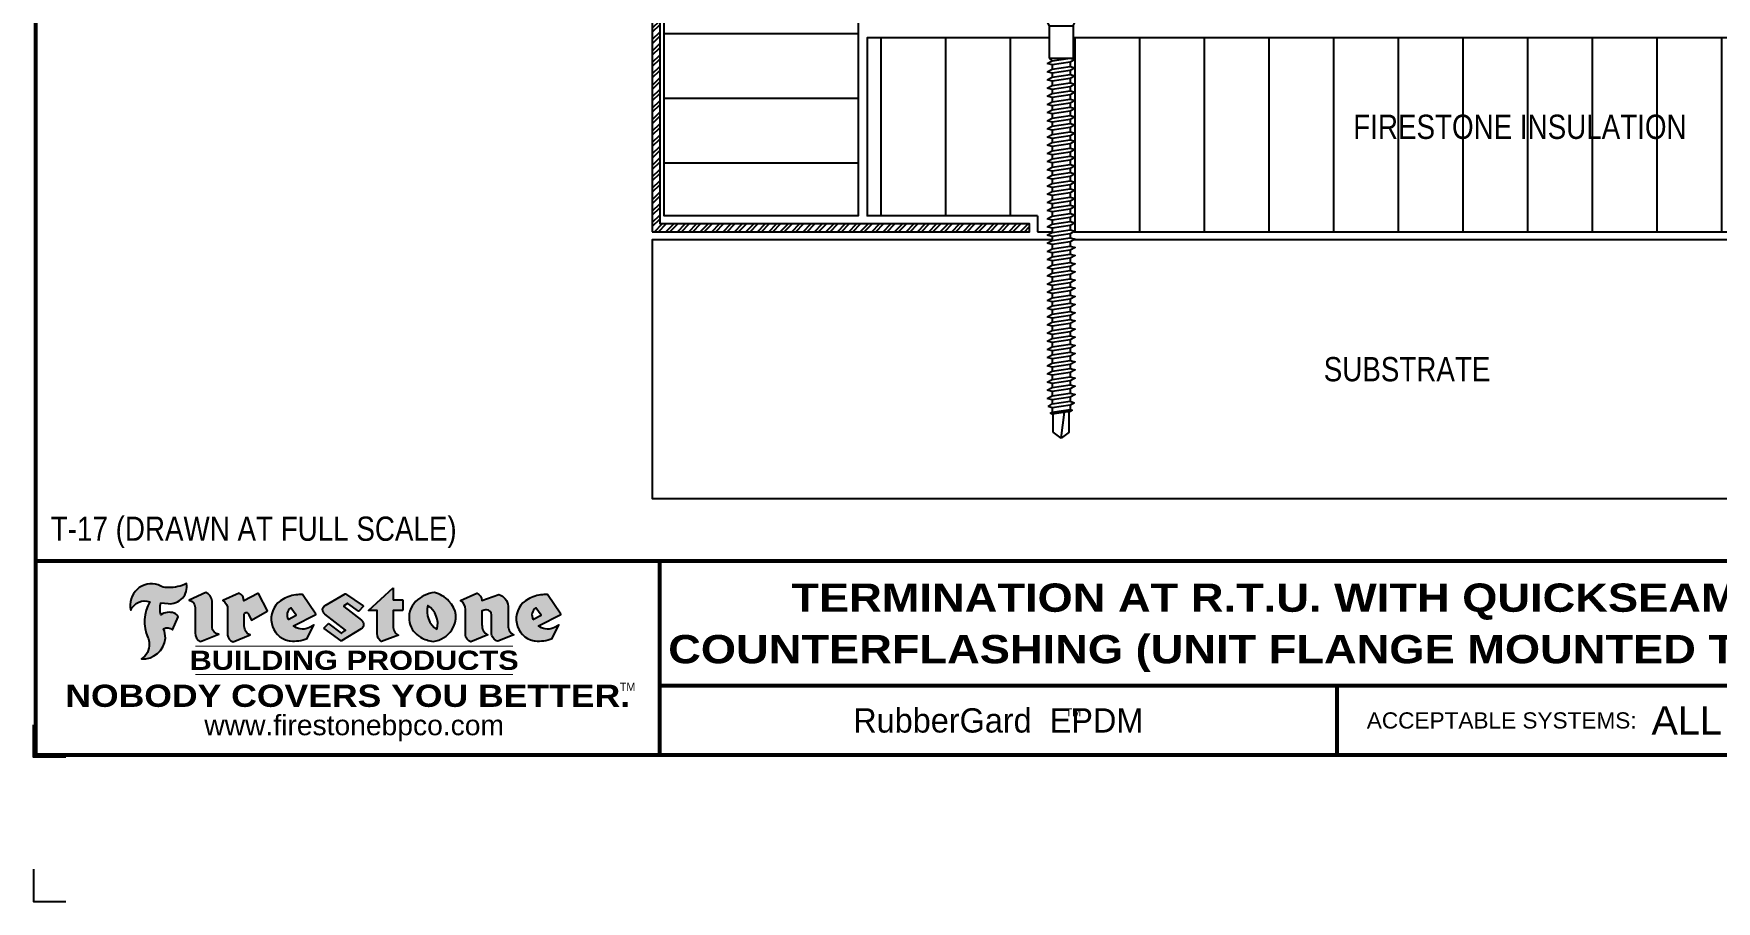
# Model space of a CAD drawing. Header units: inches. Extents: x 233.4 to 253.5, y -112.1 to -95.4.
# Drawn here: x 233.45 to 246.46, y -112.14 to -105.44 of the extents above; entities that cross this region are included whole.
import ezdxf
from ezdxf.enums import TextEntityAlignment as Align

# ---------------------------------------------------------------- set-up
doc = ezdxf.new("R2010")
doc.units = ezdxf.units.IN
doc.header["$MEASUREMENT"] = 0
doc.layers.get('0').update_dxf_attribs({"linetype": 'CONTINUOUS'})
doc.layers.get('DEFPOINTS').update_dxf_attribs({"linetype": 'CONTINUOUS'})
for name, color, linetype in [('FSBP-ACCESSORY-FIRESTONE', 7, 'CONTINUOUS'), ('FSBP-ACCESSORY-OTHER', 7, 'CONTINUOUS'), ('FSBP-ANNO-NOTE', 7, 'CONTINUOUS'), ('FSBP-INSULATION', 7, 'CONTINUOUS'), ('FSBP-SUBSTRATE-GENERIC', 9, 'CONTINUOUS'), ('FSBP-TTLB', 7, 'CONTINUOUS'), ('FSBP-TTLB-BORDER', 7, 'CONTINUOUS'), ('FSBP-TTLB-TEXT', 7, 'CONTINUOUS')]:
    doc.layers.add(name, color=color, linetype=linetype)
doc.styles.add('FSBP_ARIAL', font='arial.ttf')
doc.styles.add('FSBP_ARIAL_BOLD', font='')
doc.styles.add('FSBP_ARIAL_NAR', font='ARIALN.TTF')
doc.styles.add('FSBP_BANKGOTHIC', font='bgothm.ttf')
doc.styles.get('FSBP_ARIAL_BOLD').set_extended_font_data('Arial Black')

# ---------------------------------------------------------------- blocks, each defined once
blk = doc.blocks.new('TTLB-EPDM_2')
at = {"layer": 'FSBP-TTLB-TEXT'}
h = blk.add_hatch(color=1, dxfattribs=at)
edge = h.paths.add_edge_path()
edge.add_arc((1.037309769669573, -0.1982514792917306), 0.1319107607348553, 264.0410451462098, 370.3106169565175)
edge.add_arc((1.027551646585694, 0.1214293576525799), 0.3273056962876235, 270.05058356628535, 295.23459397187514, ccw=False)
edge.add_arc((1.022801957313345, -0.06680179986895154), 0.1391656561713503, 249.3281275763668, 272.0749124149863, ccw=False)
edge.add_line((0.9736743133014443, -0.1970076156048179), (0.9474927838574558, -0.1852745150568325))
edge.add_arc((0.8939498971398288, -0.3394262635682071), 0.1631857907024099, 70.84590087378872, 194.3325259843273)
edge.add_arc((0.8444260109029493, -0.4259936440910768), 0.1179914261095279, 70.96950098067128, 156.9641407594482, ccw=False)
edge.add_arc((1.153141409296894, -0.4684497516079468), 0.3110405457095052, 150.3231137483159, 203.2084295854517)
edge.add_arc((0.7562495500622943, -0.6412608153899899), 0.1218587156617311, 0.8849157075190988, 24.34668939894999, ccw=False)
edge.add_arc((0.7493781665697374, -0.6475258110744375), 0.1289731377238325, -58.36655102076742, 3.6216782311386737, ccw=False)
edge.add_arc((0.8256699029544474, -0.5792158350996106), 0.1783301886510354, 267.2205474105585, 354.1381621173521)
edge.add_arc((0.7903121048625305, -0.6011409294291745), 0.212787892960859, 0.9996158580669322, 21.00503380861244)
edge.add_arc((1.01880712263941, -0.5666691048185161), 0.05136395668415847, 40.82117713173261, 125.52727787225791, ccw=False)
edge.add_line((1.057676976260041, -0.5330924682126437), (1.102776947655911, -0.4308018311949837))
edge.add_arc((1.040858222524664, -0.4699705673995949), 0.07326744446031509, 32.31675181867256, 66.31481236598174)
edge.add_arc((1.032262518825329, -0.5063316993097662), 0.1102246948011782, 69.8179132332389, 125.254734720681)
edge.add_arc((1.127708877207287, -0.368959353531244), 0.1659710644737306, 164.1569669952081, 196.5811013160487, ccw=False)
edge.add_line((0.9680425188342383, -0.3236487780942383), (1.023615334387159, -0.3294494641845773))
h = blk.add_hatch(color=1, dxfattribs=at)
edge = h.paths.add_edge_path()
edge.add_line((1.275239419159561, -0.6223407783464694), (1.415345367376062, -0.5660418822574371))
edge.add_arc((1.421019305783958, -0.5090099247487757), 0.05731350411836949, 181.9717871001989, 264.31851000495806, ccw=False)
edge.add_line((1.363739737527226, -0.5109819325197265), (1.363412352251203, -0.3102363679013962))
edge.add_arc((1.294263659668751, -0.3103491388303989), 0.06914878453844908, 0.0934405599591014, 72.42834396969012)
edge.add_line((1.315139561173908, -0.2444268274366692), (1.186839444240604, -0.3024209471341379))
edge.add_arc((1.175246268095289, -0.3585110609420917), 0.05727567197445628, -0.017399788185912257, 78.322067691347, ccw=False)
edge.add_line((1.232521937428658, -0.3585284546236807), (1.232574268422297, -0.555126496687123))
edge.add_arc((1.305699496415486, -0.5558575689677219), 0.07312888236350451, 179.4272023230205, 245.3845503102953)
h = blk.add_hatch(color=1, dxfattribs=at)
edge = h.paths.add_edge_path()
edge.add_line((1.792026821926584, -0.3839679064720229), (1.722158956877934, -0.2518542302253621))
edge.add_arc((1.720119655279638, -0.2529327078887852), 0.002306916790721817, 27.87197133405656, 117.3766794470751)
edge.add_line((1.719058846382097, -0.250884159729182), (1.610638460368705, -0.3070279753467702))
edge.add_arc((1.547088841662962, -0.3061026658494403), 0.06355635479880145, 359.165808011073, 425.8793658831422)
edge.add_line((1.573061729235633, -0.2480956029480268), (1.446879247402876, -0.3051325108639702))
edge.add_arc((1.407812067100189, -0.370357133046621), 0.07602957263902092, -3.441403975725109, 59.07992244284969, ccw=False)
edge.add_line((1.483704536400296, -0.3749210150788969), (1.483704536400296, -0.5723838140635706))
edge.add_arc((1.54053746518044, -0.568254406115083), 0.05698275005415228, 184.1557352478595, 255.3066498366543)
edge.add_line((1.526084036778343, -0.6233736605654059), (1.657291340682093, -0.570650514527486))
edge.add_arc((1.688298576827198, -0.5021390388423987), 0.0752015358480571, 207.5160880841914, 245.649226723163, ccw=False)
edge.add_arc((1.721050197024907, -0.4914488168456328), 0.1093332836229113, 179.4823365255141, 204.5537900001094, ccw=False)
edge.add_line((1.611721375809452, -0.4904610114968335), (1.611721375809452, -0.4126404716788983))
edge.add_arc((1.628589765097195, -0.414159299036043), 0.01693662875851176, 28.356188110622725, 174.8549701683585, ccw=False)
edge.add_arc((1.627340435522395, -0.4197189881350504), 0.02111886817708033, 22.216893572439517, 40.10213956426492, ccw=False)
edge.add_line((1.646891420738257, -0.4117336534413738), (1.666638796144639, -0.4549750258192233))
edge.add_arc((1.668737246926742, -0.4540167099035481), 0.002306916790685496, 204.545128184284, 299.6323508190091)
edge.add_line((1.669877862091766, -0.4560219186518992), (1.791128135493295, -0.3870515928837648))
edge.add_line((1.791128135493295, -0.3870515928837648), (1.792026821926584, -0.3839679064720229))
h = blk.add_hatch(color=1, dxfattribs=at)
h.paths.add_polyline_path([(2.063388732080512, -0.2583237030618903, 0.02524281661523788), (2.025024361750752, -0.2610532129309178, 0.1213611957758757), (1.901773912052249, -0.3008158885520373, 0.6151668103976068), (1.93274136141747, -0.6099060679591872, 0.05306812109568645), (1.967936229862175, -0.617865745600497, 0.1150932231766138), (2.099126721549737, -0.5994933789882708), (2.151195569562105, -0.4944891916583316, -0.08755405562188731), (2.104230609512001, -0.5187113292177372, -0.265591761123442), (1.992692314386659, -0.5010701623316862), (2.165347897647223, -0.4141184325909109, 0.4518949533370738), (2.166222728871162, -0.4107679608846269)])
h.paths.add_polyline_path([(2.014217313945437, -0.4188965037300676), (1.951113654018855, -0.4515330109460507, -0.3720533890450154), (1.973177450672722, -0.3607130665457561)], flags=16)
h = blk.add_hatch(color=1, dxfattribs=at)
edge = h.paths.add_edge_path()
edge.add_arc((2.260407392426802, -0.3775796671688782), 0.04152450223225729, 123.20805433950699, 232.2027298779723, ccw=False)
edge.add_line((2.237665217914071, -0.3428366421988329), (2.393535971665983, -0.2540943745380986))
edge.add_arc((2.394677353533142, -0.2560991469722482), 0.002306916790741334, 55.64644466176611, 119.65426054492559, ccw=False)
edge.add_line((2.395979141996861, -0.2541946229174954), (2.531809646140459, -0.3470380726374032))
edge.add_arc((2.530468902927946, -0.3489153772789875), 0.002306916790700397, -42.731101238422525, 54.4661353739603, ccw=False)
edge.add_line((2.532163440279987, -0.3504807552658491), (2.498457913851155, -0.3869673252714421))
edge.add_arc((2.496763376499139, -0.3854019472845934), 0.002306916790672934, 233.7527076894875, 317.26889876138785, ccw=False)
edge.add_line((2.495399362263356, -0.38726241234572), (2.413849913492982, -0.3274738082119626))
edge.add_arc((2.412485899257181, -0.3293342732731342), 0.002306916790720064, 53.75270768979358, 124.4135619297835)
edge.add_line((2.41118211687575, -0.3274311136421062), (2.382933981293377, -0.346782838468144))
edge.add_arc((2.38423776367478, -0.3486859980991606), 0.002306916790694898, 124.4135619293799, 231.8459020253626)
edge.add_line((2.382812599816248, -0.3505000469010184), (2.519899969301207, -0.4581994452042721))
edge.add_arc((2.494247019847682, -0.4908523236374461), 0.04152450223225742, -55.21225898295222, 51.84590202520428, ccw=False)
edge.add_line((2.517938320565804, -0.5249552055672808), (2.364434947484597, -0.6179520922513717))
edge.add_arc((2.36323960192349, -0.6159790200102006), 0.002306916790726996, 233.2955624372927, 301.20872157023314, ccw=False)
edge.add_line((2.361860787187538, -0.6178285429225383), (2.231266621301074, -0.5204709167214361))
edge.add_arc((2.232647938930649, -0.5186232623475259), 0.002306916790697672, 135.5134179846393, 233.21798691998708, ccw=False)
edge.add_line((2.231002150870836, -0.5170067083764565), (2.262839375599356, -0.4845937328397696))
edge.add_arc((2.264485163659225, -0.4862102868108537), 0.002306916790748497, 53.0352839999411, 135.513417985369, ccw=False)
edge.add_line((2.265872365996302, -0.4843670465239001), (2.361834678328762, -0.5565872257804898))
edge.add_arc((2.363221880665761, -0.5547439854936304), 0.002306916790627066, 233.0352840000685, 302.2362632414394)
edge.add_line((2.36445241715569, -0.5566953042850713), (2.39428499383348, -0.5378823484768844))
edge.add_arc((2.393054457343549, -0.5359310296853765), 0.002306916790685166, 302.2362632406177, 412.2027298768422)
edge.add_line((2.394468296066179, -0.5341081404551886), (2.234958295420142, -0.4103916733127022))
h = blk.add_hatch(color=1, dxfattribs=at)
edge = h.paths.add_edge_path()
edge.add_line((2.763460561272041, -0.2072496393923444), (2.763460561272041, -0.2969520779963801))
edge.add_arc((2.765767478062699, -0.2969520779963943), 0.00230691679065842, 179.9999999996471, 269.9999999996471)
edge.add_line((2.765767478062685, -0.2992589947870528), (2.835417693520355, -0.2992589947870528))
edge.add_arc((2.835417693520355, -0.3015659115777538), 0.002306916790701052, 0, 90, ccw=False)
edge.add_line((2.837724610311056, -0.3015659115777538), (2.837724610311056, -0.3790761307453892))
edge.add_arc((2.83541769352037, -0.3790761307453749), 0.002306916790686842, 269.99999999964706, 359.99999999964706, ccw=False)
edge.add_line((2.835417693520355, -0.3813830475360618), (2.765767478062685, -0.3813830475360618))
edge.add_arc((2.765767478062699, -0.3836899643267202), 0.00230691679065842, 90.00000000035294, 180.0000000003529)
edge.add_line((2.763460561272041, -0.3836899643267344), (2.763460561272041, -0.5033995910642801))
edge.add_arc((2.836735953378943, -0.5071368822038516), 0.07337063740681413, 177.0802527808789, 245.3249543133826)
edge.add_line((2.806105814540615, -0.5738080530967267), (2.674529557384915, -0.6226036013049594))
edge.add_arc((2.708610405062069, -0.564298408791804), 0.06753517344606039, 177.0345319916277, 239.6926428024901, ccw=False)
edge.add_line((2.641165668230087, -0.560804539009709), (2.641165668230087, -0.3836899643267344))
edge.add_arc((2.638858751439429, -0.3836899643267202), 0.00230691679065842, 359.9999999996471, 449.999999999647)
edge.add_line((2.638858751439443, -0.3813830475360618), (2.572857950769389, -0.3813830475360618))
edge.add_line((2.572857950769389, -0.3813830475360618), (2.763460561272041, -0.2072496393923444))
h = blk.add_hatch(color=1, dxfattribs=at)
edge = h.paths.add_edge_path(flags=16)
edge.add_arc((2.940363509127394, -0.4847985213681437), 0.1684614578629418, 344.5558804047865, 417.0140046669545)
edge.add_arc((3.194458079644619, -0.3883534532477785), 0.1684614578629414, 164.5558804047864, 237.0140046669546)
edge = h.paths.add_edge_path()
edge.add_arc((3.069375116502199, -0.4399344555144872), 0.1828726885096673, 136.0914512150047, 191.213418978326)
edge.add_arc((3.064939550433406, -0.4318234379590333), 0.1803148804748503, 194.0167254156723, 240.6663730831859)
edge.add_arc((3.098047041778981, -0.3845058757092554), 0.2378525180183701, 239.2975390661776, 264.2889872773176)
edge.add_arc((3.04884478212623, -0.4190232383793012), 0.203760689247156, 277.1986764832036, 326.503572961274)
edge.add_arc((3.077739326803546, -0.4341046616465112), 0.171374865791709, 325.3768876809902, 406.3828327799087)
edge.add_arc((3.011839488065919, -0.4896144380417797), 0.2571945645850002, 44.28462553519766, 73.82901434867304)
edge.add_arc((3.117152499586992, -0.4983433120546693), 0.2579560664039132, 97.50292863483666, 134.1039137579027)
h = blk.add_hatch(color=1, dxfattribs=at)
edge = h.paths.add_edge_path()
edge.add_line((3.322690228557462, -0.5721896537377091), (3.322690228557462, -0.3749210150788969))
edge.add_arc((3.246797759257384, -0.3703571330465745), 0.076029572638996, 356.5585960242387, 419.0799224428129)
edge.add_line((3.285864939560099, -0.3051325108639702), (3.412047421392799, -0.2480956029480268))
edge.add_arc((3.386074533820159, -0.3061026658494941), 0.06355635479883807, 0.3962622833877276, 65.87936588318718, ccw=False)
edge.add_line((3.449629368605429, -0.3056631084210863), (3.580526418688805, -0.2593848434574539))
edge.add_arc((3.555744121700958, -0.3530904070730321), 0.09692726601172152, 2.366977007666776, 75.18615851992018, ccw=False)
edge.add_line((3.652588689330287, -0.3490873311063041), (3.652588689330287, -0.4883770011386872))
edge.add_arc((3.761877549389556, -0.4914934052703811), 0.1093332836229047, 178.3666365323574, 204.5537900000422)
edge.add_arc((3.729125929191727, -0.5021836272670953), 0.07520153584796169, 207.5160880841711, 245.2240541443093)
edge.add_line((3.697611150971852, -0.5704631245385627), (3.572585913552643, -0.6207021253773775))
edge.add_arc((3.59534718600759, -0.5526356419907701), 0.07177131519198746, 180.3328587115751, 251.51018566665869, ccw=False)
edge.add_line((3.523577081955409, -0.5530525936986663), (3.523577081955409, -0.4153032515383615))
edge.add_arc((3.486319529276879, -0.4148773504126441), 0.0372599868942854, 359.3450650296066, 449.0500281941028)
edge.add_arc((3.482769874121713, -0.4419622099033496), 0.06447454900600783, 86.29402372314017, 119.8211331593848)
edge.add_line((3.450707067966732, -0.3860252459975726), (3.450707067966732, -0.4904610114968335))
edge.add_arc((3.560035889182251, -0.491448816845647), 0.1093332836229751, 179.4823365255069, 204.5537900001023)
edge.add_arc((3.527284268984408, -0.5021390388424952), 0.07520153584796385, 207.5160880841699, 245.6492267231416)
edge.add_line((3.496277032839316, -0.570650514527486), (3.365069728935509, -0.6233736605654059))
edge.add_arc((3.37950248606194, -0.5682868177318081), 0.05694615642555727, 183.9298782390169, 255.318496325343, ccw=False)
h = blk.add_hatch(color=1, dxfattribs=at)
h.paths.add_polyline_path([(3.957695472291277, -0.2583237030618903, 0.02524281661523822), (3.919331101961575, -0.2610532129309178, 0.1085638477195505), (3.807890832595604, -0.2939221658134414, 0.6425897848490651), (3.827048101628293, -0.6099060679591872, 0.05306812109569052), (3.862242970072884, -0.617865745600497, 0.1150932231766133), (3.993433461760503, -0.5994933789882708), (4.045502309772871, -0.4944891916583316, -0.08755405562189084), (3.998537349722767, -0.5187113292177372, -0.2655917611234366), (3.886999054597368, -0.5010701623316862), (4.059654637857989, -0.4141184325909109, 0.4518949533370731), (4.060529469081928, -0.4107679608846269)])
h.paths.add_polyline_path([(3.90852405415626, -0.4188965037300676), (3.845420394229677, -0.4515330109460507, -0.3720533890450147), (3.867484190883488, -0.3607130665457561)], flags=16)
at = {"layer": 'DEFPOINTS', "color": 1}
blk.add_lwpolyline([(0.234375, -1.515625), (-0.015625, -1.515625), (-0.015625, -1.265625)], dxfattribs=at)
at = {"layer": 'DEFPOINTS', "linetype": 'Continuous', "ltscale": 1.75}
blk.add_lwpolyline([(-0.015625, -2.380833333333342), (-0.015625, -2.630833333333342), (0.234375, -2.630833333333342)], dxfattribs=at)
at = {"layer": 'FSBP-TTLB', "const_width": 0.03125}
for points in [[(0, 0), (0, -1.5), (20, -1.5), (20, 0), (0, 0)], [(4.825208527206769, 0), (4.825208527206769, -0.9643749050531198)], [(4.825208527206769, -0.9643749050531198), (15.84028770518938, -0.9643749050531198)], [(4.825208527206769, -0.9643749050531198), (4.825208527206769, -1.5)]]:
    blk.add_lwpolyline(points, dxfattribs=at)
at = {"layer": 'FSBP-TTLB-BORDER', "const_width": 0.03125}
blk.add_lwpolyline([(20, 0), (20, 13), (0, 13), (0, 0)], dxfattribs=at)
at = {"layer": 'FSBP-TTLB-TEXT', "color": 1}
blk.add_line((0.7358432058323388, -0.379822754145593), (0.7358432058323388, -0.379822754145593), dxfattribs=at)
for points in [[(1.023615323725323, -0.3294494630716969, 0.5000510906601082), (1.167090420776901, -0.1746414942047778, -0.1103304102359608), (1.027840608309816, -0.2058762110801382, -0.09957876667165425), (0.9736743133014443, -0.1970076156048179), (0.9474927838574558, -0.1852745150568325, 0.5978159689075124), (0.7358432058323388, -0.379822754145593, -0.3938834584182213), (0.8828996422548698, -0.3144510229727047, 0.2349406564350952), (0.86727108227484, -0.5910237178633082, -0.1027304183841549), (0.8780937320133262, -0.6393788197974146, -0.2772692352614086), (0.8170223912655956, -0.7573362346216896, 0.3985429150902959), (1.003067614090241, -0.5974286950643517, 0.0875124847930418), (0.9889600163401155, -0.5248671157293501, -0.3874031597924062), (1.057676976260041, -0.5330924682126437), (1.102776947655911, -0.4308018311949837, 0.1494423498871741), (1.07029056398062, -0.4028746979725923, 0.2467195073738216), (0.9686394281704906, -0.4163228904100862, -0.1424285161541127), (0.9680425188342383, -0.3236487780942383), (1.023615334387159, -0.3294494641845773)], [(2.166222728871162, -0.4107679608846269), (2.063388732080512, -0.2583237030618903, 0.02524281661523788), (2.025024361750752, -0.2610532129309178, 0.1085638477195265), (1.913584092384895, -0.2939221658134414, 0.6425897848491228), (1.93274136141747, -0.6099060679591872, 0.05306812109568648), (1.967936229862175, -0.617865745600497, 0.1150932231766137), (2.099126721549737, -0.5994933789882708), (2.151195569562105, -0.4944891916583316, -0.0875540556218873), (2.104230609512001, -0.5187113292177372, -0.2655917611234418), (1.992692314386659, -0.5010701623316862), (2.165347897647223, -0.4141184325909109)], [(2.763460561272041, -0.2072496393923444), (2.763460561272041, -0.2969520779963801, 0.4142135623730958), (2.765767478062685, -0.2992589947870528), (2.835417693520355, -0.2992589947870528, -0.414213562373095), (2.837724610311056, -0.3015659115777538), (2.837724610311056, -0.3790761307453892, -0.4142135623730938), (2.835417693520355, -0.3813830475360618), (2.765767478062685, -0.3813830475360618, 0.4142135623730958), (2.763460561272041, -0.3836899643267344), (2.763460561272041, -0.5033995910642801, 0.3068985753588853), (2.806105814540615, -0.5738080530967267), (2.674529557384915, -0.6226036013049594, -0.2804194150632976), (2.641165668230087, -0.560804539009709), (2.641165668230087, -0.3836899643267344, 0.414213562373095), (2.638858751439443, -0.3813830475360618), (2.572857950769389, -0.3813830475360618), (2.763460561272041, -0.2072496393923444)], [(4.060529469081928, -0.4107679608846269), (3.957695472291277, -0.2583237030618903, 0.02524281661523788), (3.919331101961575, -0.2610532129309178, 0.1085638477195265), (3.807890832595604, -0.2939221658134414, 0.6425897848491228), (3.827048101628293, -0.6099060679591872, 0.05306812109568648), (3.862242970072884, -0.617865745600497, 0.1150932231766137), (3.993433461760503, -0.5994933789882708), (4.045502309772871, -0.4944891916583316, -0.0875540556218873), (3.998537349722767, -0.5187113292177372, -0.2655917611234418), (3.886999054597368, -0.5010701623316862), (4.059654637857989, -0.4141184325909109)], [(4.059654637857989, -0.4141184325909109, 0.4518949533370731), (4.060529469081928, -0.4107679608846269, 0.4518949533370731)]]:
    blk.add_lwpolyline(points, format="xyb", dxfattribs=at)
for points in [[(1.275239419159561, -0.6223407783464694), (1.415345367376062, -0.5660418822574371, -0.3756100036733062), (1.363739737527226, -0.5109819325197265), (1.363412352251203, -0.3102363679013962, 0.3265360292958048), (1.315139561173908, -0.2444268274366692), (1.186839444240604, -0.3024209471341379, -0.3557863980845349), (1.232521937428658, -0.3585284546236807), (1.232574268422297, -0.555126496687123, 0.2960110723418457)], [(1.792026821926584, -0.3839679064720229), (1.722158956877934, -0.2518542302253621, 0.4116839150163434), (1.719058846382097, -0.250884159729182), (1.610638460368705, -0.3070279753467702, 0.2996033003794034), (1.573061729235633, -0.2480956029480268), (1.446879247402876, -0.3051325108639702, -0.2797757560995365), (1.483704536400296, -0.3749210150788969), (1.483704536400296, -0.5723838140635706, 0.320828638474519), (1.526084036778343, -0.6233736605654059), (1.657291340682093, -0.570650514527486, -0.1679398621276611), (1.621603752698661, -0.5368819723450571, -0.1098333365370753), (1.611721375809452, -0.4904610114968335), (1.611721375809452, -0.4126404716788983, -0.743334502655012), (1.64349420176768, -0.4061152228778298, -0.07819791644735608), (1.646891420738257, -0.4117336534413738), (1.666638796144639, -0.4549750258192233, 0.4404648714563479), (1.669877862091766, -0.4560219186518992), (1.791128135493295, -0.3870515928837648)], [(2.234958295420142, -0.4103916733127022, -0.5150044486718882), (2.237665217914071, -0.3428366421988329), (2.393535971665983, -0.2540943745380986, -0.2867822934100265), (2.395979141996861, -0.2541946229174954), (2.531809646140459, -0.3470380726374032, -0.4515027974650387), (2.532163440279987, -0.3504807552658491), (2.498457913851155, -0.3869673252714421, -0.3814439164929681), (2.495399362263356, -0.38726241234572), (2.413849913492982, -0.3274738082119626, 0.3184718635035665), (2.41118211687575, -0.3274311136421062), (2.382933981293377, -0.346782838468144, 0.5064094529656681), (2.382812599816248, -0.3505000469010184), (2.519899969301207, -0.4581994452042721, -0.5043597839115849), (2.517938320565804, -0.5249552055672808), (2.364434947484597, -0.6179520922513717, -0.3053163970316367), (2.361860787187538, -0.6178285429225383), (2.231266621301074, -0.5204709167214361, -0.4541703869768119), (2.231002150870836, -0.5170067083764565), (2.262839375599356, -0.4845937328397696, -0.3762644290664977), (2.265872365996302, -0.4843670465239001), (2.361834678328762, -0.5565872257804898, 0.3114700032088108), (2.36445241715569, -0.5566953042850713), (2.39428499383348, -0.5378823484768844, 0.520381097387146), (2.394468296066179, -0.5341081404551886)], [(2.937624918725987, -0.3131105398334029, 0.2452625673097023), (2.889993533867141, -0.4754966266250307, 0.2064059665179019), (2.976604338974084, -0.5890186876871866, 0.1094800500670344), (3.074378098474654, -0.6211778035979165, 0.2185147641853038), (3.218764944843201, -0.5314757029352819, 0.3689489483072479), (3.195959963110113, -0.3100352223135445, 0.1296305888694145), (3.0834694040758, -0.242595816912754, 0.1610736375384317)], [(3.322690228557462, -0.5721896537377091), (3.322690228557462, -0.3749210150788969, 0.2797757560995341), (3.285864939560099, -0.3051325108639702), (3.412047421392799, -0.2480956029480268, -0.2937618496109166), (3.449629368605429, -0.3056631084210863), (3.580526418688805, -0.2593848434574539, -0.3288760160581939), (3.652588689330287, -0.3490873311063041), (3.652588689330287, -0.4883770011386872, 0.114762897203527), (3.662431105063263, -0.536926560769686, 0.166032965990522), (3.697611150971852, -0.5704631245385627), (3.572585913552643, -0.6207021253773775, -0.3209557512194564), (3.523577081955409, -0.5530525936986663), (3.523577081955409, -0.4153032515383615, 0.4127061514896111), (3.48693727661589, -0.3776224848030694, 0.1473421876160361), (3.450707067966732, -0.3860252459975726), (3.450707067966732, -0.4904610114968335, 0.1098333365370753), (3.460589444855941, -0.5368819723450855, 0.1679398621276611), (3.496277032839316, -0.570650514527486), (3.365069728935509, -0.6233736605654059, -0.3219729545308964), (3.322690228557462, -0.5721896537377091, 29.1476284739)], [(1.951113654018855, -0.4515330109460507), (2.014217313945437, -0.4188965037300676), (1.973177450672722, -0.3607130665457561, 0.3720533890450154)], [(3.10274193015772, -0.5296595419651595, 0.3271311138286319), (3.032079658614293, -0.3434924326507627, 0.3271311138286322)], [(3.845420394229677, -0.4515330109460507), (3.90852405415626, -0.4188965037300676), (3.867484190883488, -0.3607130665457561, 0.3720533890450154)]]:
    blk.add_lwpolyline(points, format="xyb", close=True, dxfattribs=at)
at = {"layer": 'FSBP-TTLB-TEXT'}
for points, const_width in [([(1.233926579809207, -0.6584455781731435), (3.691229482685259, -0.6584455781731577)], 0.0078125), ([(1.233926579809207, -0.8761560960495984), (3.691229482685259, -0.8761560960495842)], 0.0078125), ([(10.06152282927678, -0.9643749050531198), (10.06152282927678, -1.5)], 0.03125)]:
    blk.add_lwpolyline(points, dxfattribs=dict(at, const_width=const_width))
at = {"layer": 'FSBP-TTLB-TEXT', "color": 1}
for centre, start, end in [((1.789987520328282, -0.3850463841354355), 299.6323508193319, 27.87197133380463), ((2.164310260790558, -0.412058050385383), 296.7304547840455, 34.00233684987403)]:
    blk.add_arc(centre, 0.00230691679068068, start, end, dxfattribs=at)
at = {"layer": 'FSBP-TTLB-TEXT', "lineweight": 18, "style": 'FSBP_ARIAL_BOLD'}
blk.add_text('BUILDING PRODUCTS', height=0.1484375, dxfattribs=at).set_placement((2.462578031247233, -0.7673008371113639), align=Align.MIDDLE_CENTER)
at = {"layer": 'FSBP-TTLB-TEXT', "color": 1}
for s, height, style, p in [('NOBODY COVERS YOU BETTER.', 0.171875, 'FSBP_ARIAL_BOLD', (2.412604263603384, -1.041650450587369)), ('TM', 0.0625, 'FSBP_BANKGOTHIC', (4.576671173373001, -0.9725745042934193))]:
    blk.add_text(s, height=height, dxfattribs=dict(at, style=style)).set_placement(p, align=Align.MIDDLE_CENTER)
at = {"layer": 'FSBP-TTLB-TEXT'}
for s, height, style, p in [('RubberGard  EPDM', 0.1875, 'FSBP_BANKGOTHIC', (7.443365678241776, -1.23218745252656)), ('TM', 0.0625, 'FSBP_BANKGOTHIC', (8.023397742165457, -1.169706269210366)), ('www.firestonebpco.com', 0.15625, 'FSBP_ARIAL', (2.462578031247233, -1.268657306740124))]:
    blk.add_text(s, height=height, dxfattribs=dict(at, style=style)).set_placement(p, align=Align.MIDDLE_CENTER)
at = {"layer": 'FSBP-TTLB-TEXT', "style": 'FSBP_ARIAL'}
blk.add_text('ACCEPTABLE SYSTEMS:', height=0.125, dxfattribs=at).set_placement((10.29281281591562, -1.23218745252656), align=Align.MIDDLE_LEFT)
at = {"layer": 'FSBP-TTLB-TEXT'}
for tag, height, style, p in [('MAXIMUM_WARRANTY', 0.1875, 'FSBP_ARIAL_BOLD', (18.03987100774941, 0.2240244307510579)), ('ACCPT_SYSTEMS', 0.21875, 'FSBP_ARIAL', (12.49438170418193, -1.23218745252656))]:
    blk.add_attdef(tag, text='', height=height, dxfattribs=dict(at, style=style)).set_placement(p, align=Align.MIDDLE_LEFT)
for tag, height, style, p in [('DETAIL_DESCP_LINE_1', 0.21875, 'FSBP_ARIAL_BOLD', (10.33118450231211, -0.2831249841755152)), ('DETAIL_DESCP_LINE_2', 0.21875, 'FSBP_ARIAL_BOLD', (10.33118450231211, -0.6812499208775904)), ('ISSUE_REV_DATE', 0.21875, 'FSBP_ARIAL', (16.84069633627263, -0.7282559425942452)), ('DETAIL_NUMBER', 0.4375, 'FSBP_ARIAL', (18.91941590748775, -0.8931630692489421))]:
    blk.add_attdef(tag, text='', height=height, dxfattribs=dict(at, style=style)).set_placement(p, align=Align.MIDDLE_CENTER)
blk = doc.blocks.new('FSBP_AP_FASTENER_01')
at = {"layer": 'FSBP-ACCESSORY-FIRESTONE'}
for p, q in [((-0.125, 0.04849224421338505), (-0.09375, -0.01400775578661495)), ((0.09375, -0.01400775578661495), (0.125, 0.04849224421338505)), ((-0.09375, -0.01400775578661495), (-0.09375, -0.264007755786615)), ((-0.09375, -0.01400775578661495), (0.09375, -0.01400775578661495)), ((0.09375, -0.01400775578661495), (0.09375, -0.264007755786615)), ((-0.09375, -0.264007755786615), (-0.0703125, -0.2840970415008996)), ((-0.0703125, -0.3156643085181585), (-0.0703125, -0.3472315755354103)), ((-0.0703125, -0.3787988425526763), (-0.0703125, -0.410366109569928)), ((0.0703125, -0.2955750228038667), (0.0703125, -0.3271422898211327)), ((0.0703125, -0.3587095568383845), (0.0703125, -0.3902768238556433)), ((-0.0703125, -0.4419333765871798), (-0.0703125, -0.4735006436044458)), ((-0.0703125, -0.5050679106216975), (-0.0703125, -0.5366351776389564)), ((0.0703125, -0.4218440908729022), (0.0703125, -0.453411357890154)), ((0.0703125, -0.4849786249074128), (0.0703125, -0.5165458919246717)), ((-0.0703125, -0.5682024446562153), (-0.0703125, -0.599769711673467)), ((-0.0703125, -0.631336978690733), (-0.0703125, -0.6629042457079848)), ((0.0703125, -0.5481131589419235), (0.0703125, -0.5796804259591894)), ((0.0703125, -0.6112476929764412), (0.0703125, -0.6428149599937001)), ((-0.0703125, -0.6944715127252366), (-0.0703125, -0.7260387797425025)), ((-0.0703125, -0.7576060467597543), (-0.0703125, -0.7891733137770132)), ((0.0703125, -0.674382227010959), (0.0703125, -0.7059494940282107)), ((0.0703125, -0.7375167610454696), (0.0703125, -0.7690840280627285)), ((-0.0703125, -0.820740580794272), (-0.0703125, -0.8523078478115238)), ((-0.0703125, -0.8838751148287898), (-0.0703125, -0.9154423818460415)), ((0.0703125, -0.8006512950799802), (0.0703125, -0.8322185620972462)), ((0.0703125, -0.863785829114498), (0.0703125, -0.8953530961317568)), ((-0.0703125, -0.9470096488632933), (-0.0703125, -0.9785769158805593)), ((-0.0703125, -1.010144182897811), (-0.0703125, -1.04171144991507)), ((0.0703125, -0.9269203631490157), (0.0703125, -0.9584876301662675)), ((0.0703125, -0.9900548971835264), (0.0703125, -1.021622164200785)), ((-0.0703125, -1.073278716932329), (-0.0703125, -1.104845983949581)), ((-0.0703125, -1.136413250966847), (-0.0703125, -1.167980517984098)), ((0.0703125, -1.053189431218037), (0.0703125, -1.084756698235303)), ((0.0703125, -1.116323965252555), (0.0703125, -1.147891232269814)), ((-0.0703125, -1.19954778500135), (-0.0703125, -1.231115052018616)), ((-0.0703125, -1.262682319035868), (-0.0703125, -1.294249586053127)), ((0.0703125, -1.179458499287072), (0.0703125, -1.211025766304324)), ((0.0703125, -1.242593033321583), (0.0703125, -1.274160300338842)), ((-0.0703125, -1.325816853070386), (-0.0703125, -1.357384120087637)), ((-0.0703125, -1.388951387104903), (-0.0703125, -1.420518654122155)), ((0.0703125, -1.305727567356094), (0.0703125, -1.33729483437336)), ((0.0703125, -1.368862101390611), (0.0703125, -1.40042936840787)), ((-0.0703125, -1.452085921139407), (-0.0703125, -1.483653188156673)), ((-0.0703125, -1.515220455173925), (-0.0703125, -1.546787722191183)), ((0.0703125, -1.431996635425129), (0.0703125, -1.463563902442381)), ((0.0703125, -1.49513116945964), (0.0703125, -1.526698436476899)), ((0.0703125, -1.558265703494151), (0.0703125, -1.589832970511416)), ((-0.0703125, -1.578354989208442), (-0.0703125, -1.609922256225694)), ((-0.0703125, -1.64148952324296), (-0.0703125, -1.673056790260212)), ((0.0703125, -1.621400237528668), (0.0703125, -1.652967504545927)), ((0.0703125, -1.684534771563186), (0.0703125, -1.716102038580438)), ((-0.0703125, -1.704624057277464), (-0.0703125, -1.73619132429473)), ((-0.0703125, -1.767758591311981), (-0.0703125, -1.79932585832924)), ((0.0703125, -1.747669305597697), (0.0703125, -1.779236572614955)), ((0.0703125, -1.810803839632207), (0.0703125, -1.842371106649473)), ((-0.0703125, -1.830893125346499), (-0.0703125, -1.862460392363751)), ((-0.0703125, -1.894027659381017), (-0.0703125, -1.925594926398269)), ((0.0703125, -1.873938373666725), (0.0703125, -1.905505640683984)), ((0.0703125, -1.937072907701243), (0.0703125, -1.968640174718495)), ((-0.0703125, -1.95716219341552), (-0.0703125, -1.988729460432786)), ((-0.0703125, -2.020296727450038), (-0.0703125, -2.051863994467297)), ((0.0703125, -2.000207441735753), (0.0703125, -2.031774708753012)), ((0.0703125, -2.063341975770264), (0.0703125, -2.09490924278753)), ((-0.0703125, -2.083431261484556), (-0.0703125, -2.114998528501808)), ((-0.0703125, -2.146565795519074), (-0.0703125, -2.178133062536325)), ((-0.0703125, -2.209700329553577), (-0.0703125, -2.241267596570843)), ((0.0703125, -2.126476509804782), (0.0703125, -2.158043776822041)), ((0.0703125, -2.189611043839299), (0.0703125, -2.221178310856551)), ((-0.0703125, -2.272834863588095), (-0.0703125, -2.304402130605354)), ((-0.0703125, -2.335969397622613), (-0.0703125, -2.367536664639864)), ((0.0703125, -2.25274557787381), (0.0703125, -2.284312844891069)), ((0.0703125, -2.315880111908321), (0.0703125, -2.347447378925587)), ((-0.0703125, -2.39910393165713), (-0.0703125, -2.430671198674382)), ((-0.0703125, -2.462238465691634), (-0.0703125, -2.4938057327089)), ((0.0703125, -2.379014645942839), (0.0703125, -2.410581912960097)), ((0.0703125, -2.442149179977356), (0.0703125, -2.473716446994608)), ((-0.0703125, -2.525372999726152), (-0.0703125, -2.55694026674341)), ((-0.0703125, -2.588507533760669), (-0.0703125, -2.620074800777921)), ((0.0703125, -2.505283714011867), (0.0703125, -2.536850981029126)), ((0.0703125, -2.568418248046378), (0.0703125, -2.599985515063644)), ((-0.0703125, -2.651642067795187), (-0.0703125, -2.683209334812439)), ((-0.0703125, -2.714776601829691), (-0.0703125, -2.746343868846957)), ((0.0703125, -2.631552782080895), (0.0703125, -2.663120049098154)), ((0.0703125, -2.694687316115413), (0.0703125, -2.726254583132665)), ((-0.0703125, -2.777911135864208), (-0.0703125, -2.809478402881467)), ((-0.0703125, -2.841045669898726), (-0.0703125, -2.872612936915978)), ((0.0703125, -2.757821850149924), (0.0703125, -2.789389117167183)), ((0.0703125, -2.820956384184434), (0.0703125, -2.8525236512017)), ((-0.0703125, -2.904180203933244), (-0.0703125, -2.935747470950496)), ((-0.0703125, -2.967314737967747), (-0.0703125, -2.998882004985013)), ((0.0703125, -2.884090918218952), (0.0703125, -2.915658185236211)), ((0.0703125, -2.94722545225347), (0.0703125, -2.978792719270722)), ((-0.0625, -3.154632755786622), (-0.0625, -3.013549567065063)), ((0, -3.201507755786615), (0.02460623630038583, -3.00110581902215)), ((0.0625, -3.154632755786601), (0.0625, -2.995692424207924)), ((0, -3.201507755786615), (-0.06250000000001421, -3.154632755786615)), ((0.0625, -3.154632755786615), (0, -3.201507755786615))]:
    blk.add_line(p, q, dxfattribs=at)
blk.add_lwpolyline([(0.1875, 0.04849224421338505, 0.1250000000000271), (0.203125, 0.110992244213385), (0.140625, 0.142242244213385), (-0.140625, 0.142242244213385), (-0.203125, 0.110992244213385, 0.1250000000000271), (-0.1875, 0.04849224421338505)], format="xyb", close=True, dxfattribs=at)
for points in [[(-0.109375, -0.3054610321523867), (-0.0703125, -0.2840970415008996), (0.0703125, -0.264007755786615), (0.109375, -0.2742110321523867), (0.0703125, -0.2955750228038667), (-0.0703125, -0.3156643085181585)], [(-0.109375, -0.3685955661869045), (-0.0703125, -0.3472315755354103), (0.0703125, -0.3271422898211327), (0.109375, -0.3373455661869045), (0.0703125, -0.3587095568383845), (-0.0703125, -0.3787988425526763)], [(-0.109375, -0.431730100221408), (-0.0703125, -0.410366109569928), (0.0703125, -0.3902768238556433), (0.109375, -0.400480100221408), (0.0703125, -0.4218440908729022), (-0.0703125, -0.4419333765871798)], [(-0.109375, -0.4948646342559258), (-0.0703125, -0.4735006436044458), (0.0703125, -0.453411357890154), (0.109375, -0.4636146342559258), (0.0703125, -0.4849786249074128), (-0.0703125, -0.5050679106216975)], [(-0.109375, -0.5579991682904435), (-0.0703125, -0.5366351776389564), (0.0703125, -0.5165458919246717), (0.109375, -0.5267491682904435), (0.0703125, -0.5481131589419235), (-0.0703125, -0.5682024446562153)], [(-0.109375, -0.6211337023249612), (-0.0703125, -0.599769711673467), (0.0703125, -0.5796804259591894), (0.109375, -0.5898837023249612), (0.0703125, -0.6112476929764412), (-0.0703125, -0.631336978690733)], [(-0.109375, -0.6842682363594648), (-0.0703125, -0.6629042457079848), (0.0703125, -0.6428149599937001), (0.109375, -0.6530182363594648), (0.0703125, -0.674382227010959), (-0.0703125, -0.6944715127252366)], [(-0.109375, -0.7474027703939825), (-0.0703125, -0.7260387797425025), (0.0703125, -0.7059494940282107), (0.109375, -0.7161527703939825), (0.0703125, -0.7375167610454696), (-0.0703125, -0.7576060467597543)], [(-0.109375, -0.8105373044285002), (-0.0703125, -0.7891733137770132), (0.0703125, -0.7690840280627285), (0.109375, -0.7792873044285002), (0.0703125, -0.8006512950799802), (-0.0703125, -0.820740580794272)], [(-0.109375, -0.873671838463018), (-0.0703125, -0.8523078478115238), (0.0703125, -0.8322185620972462), (0.109375, -0.842421838463018), (0.0703125, -0.863785829114498), (-0.0703125, -0.8838751148287898)], [(-0.109375, -0.9368063724975215), (-0.0703125, -0.9154423818460415), (0.0703125, -0.8953530961317568), (0.109375, -0.9055563724975215), (0.0703125, -0.9269203631490157), (-0.0703125, -0.9470096488632933)], [(-0.109375, -0.9999409065320393), (-0.0703125, -0.9785769158805593), (0.0703125, -0.9584876301662675), (0.109375, -0.9686909065320393), (0.0703125, -0.9900548971835264), (-0.0703125, -1.010144182897811)], [(-0.109375, -1.063075440566557), (-0.0703125, -1.04171144991507), (0.0703125, -1.021622164200785), (0.109375, -1.031825440566557), (0.0703125, -1.053189431218037), (-0.0703125, -1.073278716932329)], [(-0.109375, -1.126209974601075), (-0.0703125, -1.104845983949581), (0.0703125, -1.084756698235303), (0.109375, -1.094959974601075), (0.0703125, -1.116323965252555), (-0.0703125, -1.136413250966847)], [(-0.109375, -1.189344508635578), (-0.0703125, -1.167980517984098), (0.0703125, -1.147891232269814), (0.109375, -1.158094508635578), (0.0703125, -1.179458499287072), (-0.0703125, -1.19954778500135)], [(-0.109375, -1.252479042670096), (-0.0703125, -1.231115052018616), (0.0703125, -1.211025766304324), (0.109375, -1.221229042670096), (0.0703125, -1.242593033321583), (-0.0703125, -1.262682319035868)], [(-0.109375, -1.315613576704614), (-0.0703125, -1.294249586053127), (0.0703125, -1.274160300338842), (0.109375, -1.284363576704614), (0.0703125, -1.305727567356094), (-0.0703125, -1.325816853070386)], [(-0.109375, -1.378748110739132), (-0.0703125, -1.357384120087637), (0.0703125, -1.33729483437336), (0.109375, -1.347498110739132), (0.0703125, -1.368862101390611), (-0.0703125, -1.388951387104903)], [(-0.109375, -1.441882644773635), (-0.0703125, -1.420518654122155), (0.0703125, -1.40042936840787), (0.109375, -1.410632644773635), (0.0703125, -1.431996635425129), (-0.0703125, -1.452085921139407)], [(-0.109375, -1.505017178808153), (-0.0703125, -1.483653188156673), (0.0703125, -1.463563902442381), (0.109375, -1.473767178808153), (0.0703125, -1.49513116945964), (-0.0703125, -1.515220455173925)], [(-0.109375, -1.568151712842671), (-0.0703125, -1.546787722191183), (0.0703125, -1.526698436476899), (0.109375, -1.536901712842671), (0.0703125, -1.558265703494151), (-0.0703125, -1.578354989208442)], [(-0.109375, -1.631286246877188), (-0.0703125, -1.609922256225694), (0.0703125, -1.589832970511416), (0.109375, -1.600036246877188), (0.0703125, -1.621400237528668), (-0.0703125, -1.64148952324296)], [(-0.109375, -1.694420780911692), (-0.0703125, -1.673056790260212), (0.0703125, -1.652967504545927), (0.109375, -1.663170780911692), (0.0703125, -1.684534771563186), (-0.0703125, -1.704624057277464)], [(-0.109375, -1.75755531494621), (-0.0703125, -1.73619132429473), (0.0703125, -1.716102038580438), (0.109375, -1.72630531494621), (0.0703125, -1.747669305597697), (-0.0703125, -1.767758591311981)], [(-0.109375, -1.820689848980727), (-0.0703125, -1.79932585832924), (0.0703125, -1.779236572614955), (0.109375, -1.789439848980727), (0.0703125, -1.810803839632207), (-0.0703125, -1.830893125346499)], [(-0.109375, -1.883824383015245), (-0.0703125, -1.862460392363751), (0.0703125, -1.842371106649473), (0.109375, -1.852574383015245), (0.0703125, -1.873938373666725), (-0.0703125, -1.894027659381017)], [(-0.109375, -1.946958917049749), (-0.0703125, -1.925594926398269), (0.0703125, -1.905505640683984), (0.109375, -1.915708917049749), (0.0703125, -1.937072907701243), (-0.0703125, -1.95716219341552)], [(-0.109375, -2.010093451084266), (-0.0703125, -1.988729460432786), (0.0703125, -1.968640174718495), (0.109375, -1.978843451084266), (0.0703125, -2.000207441735753), (-0.0703125, -2.020296727450038)], [(-0.109375, -2.073227985118784), (-0.0703125, -2.051863994467297), (0.0703125, -2.031774708753012), (0.109375, -2.041977985118784), (0.0703125, -2.063341975770264), (-0.0703125, -2.083431261484556)], [(-0.109375, -2.136362519153302), (-0.0703125, -2.114998528501808), (0.0703125, -2.09490924278753), (0.109375, -2.105112519153302), (0.0703125, -2.126476509804782), (-0.0703125, -2.146565795519074)], [(-0.109375, -2.199497053187805), (-0.0703125, -2.178133062536325), (0.0703125, -2.158043776822041), (0.109375, -2.168247053187805), (0.0703125, -2.189611043839299), (-0.0703125, -2.209700329553577)], [(-0.109375, -2.262631587222323), (-0.0703125, -2.241267596570843), (0.0703125, -2.221178310856551), (0.109375, -2.231381587222323), (0.0703125, -2.25274557787381), (-0.0703125, -2.272834863588095)], [(-0.109375, -2.325766121256841), (-0.0703125, -2.304402130605354), (0.0703125, -2.284312844891069), (0.109375, -2.294516121256841), (0.0703125, -2.315880111908321), (-0.0703125, -2.335969397622613)], [(-0.109375, -2.388900655291359), (-0.0703125, -2.367536664639864), (0.0703125, -2.347447378925587), (0.109375, -2.357650655291359), (0.0703125, -2.379014645942839), (-0.0703125, -2.39910393165713)], [(-0.109375, -2.452035189325862), (-0.0703125, -2.430671198674382), (0.0703125, -2.410581912960097), (0.109375, -2.420785189325862), (0.0703125, -2.442149179977356), (-0.0703125, -2.462238465691634)], [(-0.109375, -2.51516972336038), (-0.0703125, -2.4938057327089), (0.0703125, -2.473716446994608), (0.109375, -2.48391972336038), (0.0703125, -2.505283714011867), (-0.0703125, -2.525372999726152)], [(-0.109375, -2.578304257394898), (-0.0703125, -2.55694026674341), (0.0703125, -2.536850981029126), (0.109375, -2.547054257394898), (0.0703125, -2.568418248046378), (-0.0703125, -2.588507533760669)], [(-0.109375, -2.641438791429415), (-0.0703125, -2.620074800777921), (0.0703125, -2.599985515063644), (0.109375, -2.610188791429415), (0.0703125, -2.631552782080895), (-0.0703125, -2.651642067795187)], [(-0.109375, -2.704573325463919), (-0.0703125, -2.683209334812439), (0.0703125, -2.663120049098154), (0.109375, -2.673323325463919), (0.0703125, -2.694687316115413), (-0.0703125, -2.714776601829691)], [(-0.109375, -2.767707859498437), (-0.0703125, -2.746343868846957), (0.0703125, -2.726254583132665), (0.109375, -2.736457859498437), (0.0703125, -2.757821850149924), (-0.0703125, -2.777911135864208)], [(-0.109375, -2.830842393532954), (-0.0703125, -2.809478402881467), (0.0703125, -2.789389117167183), (0.109375, -2.799592393532954), (0.0703125, -2.820956384184434), (-0.0703125, -2.841045669898726)], [(-0.109375, -2.893976927567472), (-0.0703125, -2.872612936915978), (0.0703125, -2.8525236512017), (0.109375, -2.862726927567472), (0.0703125, -2.884090918218952), (-0.0703125, -2.904180203933244)], [(-0.099609375, -2.955716372316267), (-0.0703125, -2.935747470950496), (0.0703125, -2.915658185236211), (0.099609375, -2.927256550887698), (0.0703125, -2.94722545225347), (-0.0703125, -2.967314737967747)], [(-0.0849609375, -3.008866455667892), (-0.0703125, -2.998882004985013), (0.0703125, -2.978792719270722), (0.0849609375, -2.984591902096462), (0.0703125, -2.994576352779355), (-0.0703125, -3.014665638493632)]]:
    blk.add_lwpolyline(points, close=True, dxfattribs=at)
blk.add_lwpolyline([(-0.09375, -0.264007755786615), (0.09375, -0.264007755786615)], dxfattribs=at)
blk = doc.blocks.new('FSBP_AP_FASTENER_W_2inPLATE_1')
blk.add_line((-0.125, 0.03125), (0.125, 0.03125))
at = {"layer": 'FSBP-ACCESSORY-FIRESTONE'}
for p, q in [((-0.125, 0), (-0.109375, 0)), ((0.125, 0), (0.1093749999999858, 0))]:
    blk.add_line(p, q, dxfattribs=at)
for points in [[(-1, 0), (-0.8440621258972953, 0, 0.125489241710454), (-0.7991697386460004, 0.01144729003925704), (-0.6692681354566616, 0.08230270996074296, -0.1254892417105026), (-0.6243757482053525, 0.09375), (-0.4888144254886129, 0.09375, -0.1015700823222099), (-0.4026445789244235, 0.07606297531646078), (-0.24285132786963, 0.007580153435810644, 0.1015700823222143), (-0.2059213936278326, 0), (-0.125, 0), (-0.125, 0.03125), (-0.2059213936278326, 0.03125, -0.1015700823222341), (-0.2305413497890356, 0.03630343562389271), (-0.3903346008438291, 0.1047862575045144, 0.1015700823222067), (-0.4888144254886129, 0.125), (-0.6243757482053525, 0.125, 0.1254892417105185), (-0.6842322645404408, 0.109736946614305), (-0.8141338677297654, 0.0388815266928475, -0.1254892417104541), (-0.8440621258972953, 0.03125), (-1, 0.03125)], [(1, 0), (0.8440621258972953, 0, -0.125489241710454), (0.7991697386460004, 0.01144729003925704), (0.6692681354566616, 0.08230270996074296, 0.1254892417105026), (0.6243757482053525, 0.09375), (0.4888144254886129, 0.09375, 0.1015700823222099), (0.4026445789244235, 0.07606297531646078), (0.24285132786963, 0.007580153435810644, -0.1015700823222143), (0.2059213936278326, 0), (0.125, 0), (0.125, 0.03125), (0.2059213936278326, 0.03125, 0.1015700823222341), (0.2305413497890356, 0.03630343562389271), (0.3903346008438291, 0.1047862575045144, -0.1015700823222067), (0.4888144254886129, 0.125), (0.6243757482053525, 0.125, -0.1254892417105185), (0.6842322645404408, 0.109736946614305), (0.8141338677297654, 0.0388815266928475, 0.1254892417104541), (0.8440621258972953, 0.03125), (1, 0.03125)]]:
    blk.add_lwpolyline(points, format="xyb", close=True, dxfattribs=at)
blk.add_blockref('FSBP_AP_FASTENER_01', (0, -0.01724224421337794), dxfattribs=at)

msp = doc.modelspace()

# ---------------------------------------------------------------- hatches: boundary and pattern name
at = {"layer": 'FSBP-ACCESSORY-OTHER'}
h = msp.add_hatch(dxfattribs=at)
h.set_pattern_fill('STEEL', color=256, scale=0.5, style=0)
h.set_pattern_definition([(45, (-22.40447765783, -70.04666666666658), (-0.04419417382415922, 0.04419417382415922), []), (45, (-22.40447765783, -70.01541666666658), (-0.04419417382415922, 0.04419417382415922), [])])
h.paths.add_polyline_path([(238.2302267949169, -106.9666408520273), (240.7521030955417, -106.9666408520274), (241.1471230396465, -106.9666408520274), (241.1471230396465, -106.9066408520275), (238.2902267949169, -106.9066408520274), (238.290226794917, -97.28281519218207), (240.2796212980456, -97.28281519218207), (240.2796212980456, -98.72281519218207), (240.3396212980457, -98.72281519218207), (240.3396212980457, -97.22281519218207), (238.230226794917, -97.22281519218207)])
at = {"layer": 'FSBP-INSULATION'}
h = msp.add_hatch(dxfattribs=at)
h.set_pattern_fill('LINE', color=256, scale=4, style=0)
h.set_pattern_definition([(0, (-63.88469122755146, 114.5648050529509), (0, 0.5), [])])
h.paths.add_polyline_path([(239.821476794917, -100.8453151921821), (238.3214767949169, -100.8453151921821), (238.3214767949169, -106.8441408520275), (239.8214767949171, -106.8441408520274)])
h = msp.add_hatch(dxfattribs=at)
h.set_pattern_fill('LINE', color=256, scale=4, angle=90, style=0)
h.set_pattern_definition([(90, (-66.00000000000023, -52.53499999999991), (-0.5, 3.061515884555943e-17), [])])
h.paths.add_polyline_path([(241.3218105396465, -105.7717492058106), (241.3218105396465, -105.7401819387934), (241.2827480396465, -105.7299786624277), (241.3218105396465, -105.7086146717762), (241.3218105396465, -105.6770474047589), (241.2827480396465, -105.6668441283931), (241.3218105396465, -105.6454801377416), (241.2983730396465, -105.6253908520274), (241.2983730396465, -105.4666408520274), (239.8921230396465, -105.4666408520274), (239.8921230396466, -106.8441408520274), (241.2096230396465, -106.8441408520274), (241.2096230396464, -106.9666408520274), (241.3218105396465, -106.9666408520274), (241.3218105396465, -106.9397380854492), (241.2827480396465, -106.9295348090834), (241.3218105396465, -106.9081708184319), (241.3218105396465, -106.8766035514147), (241.2827480396465, -106.8664002750489), (241.3218105396465, -106.8450362843975), (241.3218105396465, -106.8134690173801), (241.2827480396466, -106.8032657410144), (241.3218105396465, -106.7819017503629), (241.3218105396465, -106.7503344833456), (241.2827480396465, -106.7401312069799), (241.3218105396465, -106.7187672163284), (241.3218105396466, -106.6871999493111), (241.2827480396466, -106.6769966729454), (241.3218105396465, -106.6556326822939), (241.3218105396465, -106.6240654152766), (241.2827480396466, -106.6138621389109), (241.3218105396465, -106.5924981482594), (241.3218105396465, -106.5609308812421), (241.2827480396465, -106.5507276048763), (241.3218105396465, -106.5293636142248), (241.3218105396466, -106.4977963472076), (241.2827480396466, -106.4875930708418), (241.3218105396465, -106.4662290801904), (241.3218105396465, -106.4346618131731), (241.2827480396465, -106.4244585368073), (241.3218105396465, -106.4030945461558), (241.3218105396465, -106.3715272791386), (241.2827480396465, -106.3613240027728), (241.3218105396465, -106.3399600121213), (241.3218105396465, -106.308392745104), (241.2827480396465, -106.2981894687383), (241.3218105396465, -106.2768254780868), (241.3218105396466, -106.2452582110695), (241.2827480396466, -106.2350549347038), (241.3218105396465, -106.2136909440523), (241.3218105396465, -106.182123677035), (241.2827480396465, -106.1719204006693), (241.3218105396465, -106.1505564100178), (241.3218105396465, -106.1189891430005), (241.2827480396465, -106.1087858666347), (241.3218105396465, -106.0874218759833), (241.3218105396465, -106.055854608966), (241.2827480396465, -106.0456513326002), (241.3218105396465, -106.0242873419487), (241.3218105396465, -105.9927200749315), (241.2827480396465, -105.9825167985657), (241.3218105396465, -105.9611528079142), (241.3218105396465, -105.929585540897), (241.2827480396465, -105.9193822645312), (241.3218105396465, -105.8980182738797), (241.3218105396465, -105.8664510068624), (241.2827480396465, -105.8562477304967), (241.3218105396465, -105.8348837398452), (241.3218105396465, -105.8033164728279), (241.2827480396466, -105.7931131964621)])
h.paths.add_polyline_path([(248.1944057513271, -106.0916408520274), (248.1944057513272, -105.4666408520274), (241.4858730396465, -105.4666408520274), (241.4858730396465, -105.6315128178468), (241.5014980396465, -105.6355941283931), (241.4624355396465, -105.6569581190447), (241.4624355396465, -105.6885253860619), (241.5014980396466, -105.6987286624277), (241.4624355396465, -105.7200926530791), (241.4624355396465, -105.7516599200964), (241.5014980396465, -105.7618631964622), (241.4624355396465, -105.7832271871136), (241.4624355396465, -105.8147944541309), (241.5014980396465, -105.8249977304967), (241.4624355396465, -105.8463617211482), (241.4624355396465, -105.8779289881654), (241.5014980396467, -105.8881322645312), (241.4624355396465, -105.9094962551826), (241.4624355396465, -105.9410635221999), (241.5014980396465, -105.9512667985657), (241.4624355396465, -105.9726307892172), (241.4624355396465, -106.0041980562344), (241.5014980396465, -106.0144013326002), (241.4624355396465, -106.0357653232517), (241.4624355396466, -106.067332590269), (241.5014980396465, -106.0775358666347), (241.4624355396465, -106.0988998572862), (241.4624355396466, -106.1304671243035), (241.5014980396465, -106.1406704006693), (241.4624355396465, -106.1620343913207), (241.4624355396465, -106.193601658338), (241.5014980396465, -106.2038049347038), (241.4624355396465, -106.2251689253553), (241.4624355396465, -106.2567361923725), (241.5014980396465, -106.2669394687383), (241.4624355396465, -106.2883034593898), (241.4624355396466, -106.319870726407), (241.5014980396465, -106.3300740027728), (241.4624355396465, -106.3514379934243), (241.4624355396465, -106.3830052604415), (241.5014980396466, -106.3932085368073), (241.4624355396465, -106.4145725274588), (241.4624355396465, -106.4461397944761), (241.5014980396466, -106.4563430708418), (241.4624355396465, -106.4777070614933), (241.4624355396465, -106.5092743285105), (241.5014980396465, -106.5194776048763), (241.4624355396465, -106.5408415955278), (241.4624355396466, -106.5724088625451), (241.5014980396466, -106.5826121389108), (241.4624355396465, -106.6039761295623), (241.4624355396466, -106.6355433965796), (241.5014980396465, -106.6457466729454), (241.4624355396465, -106.6671106635968), (241.4624355396465, -106.6986779306141), (241.5014980396465, -106.7088812069799), (241.4624355396465, -106.7302451976313), (241.4624355396465, -106.7618124646486), (241.5014980396465, -106.7720157410144), (241.4624355396465, -106.7933797316659), (241.4624355396466, -106.8249469986831), (241.5014980396465, -106.8351502750489), (241.4624355396465, -106.8565142657004), (241.4624355396465, -106.8880815327176), (241.5014980396465, -106.8982848090834), (241.4624355396465, -106.9196487997349), (241.4624355396465, -106.9512160667522), (241.5014980396465, -106.9614193431179), (241.4919508911244, -106.9666408520274), (248.1944057513272, -106.9666408520274), (248.1944057513272, -106.3416408520274), (248.3661230900432, -106.2791408520274), (248.0226884126113, -106.1541408520274)])
h.paths.add_polyline_path([(243.6019066521669, -106.3008440409769), (246.2765954311574, -106.3008440409769), (246.2765954311574, -106.0098097640329), (243.6019066521669, -106.0098097640329)], flags=24)

# ---------------------------------------------------------------- linework, layer by layer
at = {"layer": 'FSBP-ACCESSORY-OTHER', "linetype": 'Continuous'}
msp.add_lwpolyline([(238.2302267949169, -106.9666408520273), (240.7521030955417, -106.9666408520274), (241.1471230396465, -106.9666408520274), (241.1471230396465, -106.9066408520275), (238.290226794917, -106.9066408520274), (238.290226794917, -97.28281519218207), (240.2796212980456, -97.28281519218207), (240.2796212980456, -98.72281519218207), (240.3396212980457, -98.72281519218207), (240.3396212980457, -97.22281519218207), (238.230226794917, -97.22281519218207)], close=True, dxfattribs=at)
at = {"layer": 'FSBP-INSULATION'}
for q in [(239.8921230396465, -106.8441408520274), (241.2096230396464, -106.9666408520274)]:
    msp.add_line((241.2096230396465, -106.8441408520274), q, dxfattribs=at)
msp.add_lwpolyline([(239.821476794917, -100.8453151921821), (239.8214767949171, -106.8441408520274), (238.321476794917, -106.8441408520275), (238.321476794917, -100.8453151921821)], close=True, dxfattribs=at)
for points in [[(239.8921230396465, -105.4666408520274), (239.8921230396465, -105.4666408520274), (239.8921230396465, -106.8441408520274), (239.8921230396465, -106.8441408520274)], [(241.2983730396465, -105.4666408520274), (239.8921230396465, -105.4666408520274)], [(248.1944057513273, -105.4666408520274), (241.4858730396465, -105.4666408520274)], [(241.2096230396464, -106.9666408520274), (241.3218105396465, -106.9666408520274)], [(241.4919508911243, -106.9666408520274), (248.1944057513273, -106.9666408520274)]]:
    msp.add_lwpolyline(points, dxfattribs=at)
at = {"layer": 'FSBP-SUBSTRATE-GENERIC'}
for points in [[(241.3218105396465, -107.0291408520274), (238.2302267949173, -107.0291408520274), (238.2302267949173, -109.0291408520274), (248.1944057513273, -109.0291408520274)], [(248.1944057513273, -107.0291408520274), (241.4931110903647, -107.0291408520274)]]:
    msp.add_lwpolyline(points, dxfattribs=at)

# ---------------------------------------------------------------- block references
at = {"ltscale": 1.75}
ref = msp.add_blockref('TTLB-EPDM_2', (233.4627011304548, -109.5123711702308), dxfattribs=at)
ref.add_attrib('DETAIL_DESCP_LINE_1', 'TERMINATION AT R.T.U. WITH QUICKSEAM RPF AND', dxfattribs={"layer": 'FSBP-TTLB-TEXT', "height": 0.21875, "style": 'FSBP_ARIAL_BOLD'}).set_placement((243.7938856327669, -109.7954961544063), align=Align.MIDDLE_CENTER)
ref.add_attrib('DETAIL_DESCP_LINE_2', 'COUNTERFLASHING (UNIT FLANGE MOUNTED TO SUBSTRATE)', dxfattribs={"layer": 'FSBP-TTLB-TEXT', "height": 0.21875, "style": 'FSBP_ARIAL_BOLD'}).set_placement((243.7938856327669, -110.1936210911084), align=Align.MIDDLE_CENTER)
ref.add_attrib('ACCPT_SYSTEMS', 'ALL', dxfattribs={"layer": 'FSBP-TTLB-TEXT', "height": 0.21875, "style": 'FSBP_ARIAL'}).set_placement((245.9570828346367, -110.7445586227574), align=Align.MIDDLE_LEFT)
at = {"layer": 'FSBP-ACCESSORY-FIRESTONE'}
msp.add_blockref('FSBP_AP_FASTENER_W_2inPLATE_1', (241.3921230396465, -105.3441408520274), dxfattribs=at)

# ---------------------------------------------------------------- texts
at = {"layer": 'DEFPOINTS', "style": 'FSBP_ARIAL_NAR'}
msp.add_text('T-17 (DRAWN AT FULL SCALE)', height=0.1875, dxfattribs=at).set_placement((233.5798584845292, -109.2623711702308), align=Align.MIDDLE_LEFT)
at = {"layer": 'FSBP-ANNO-NOTE', "style": 'FSBP_ARIAL_NAR'}
for s, p in [('FIRESTONE INSULATION', (244.9392510416621, -106.1553908520274)), ('SUBSTRATE', (244.0667510416623, -108.0291408520274))]:
    msp.add_text(s, height=0.1875, dxfattribs=at).set_placement(p, align=Align.MIDDLE_CENTER)

doc.saveas('drawing.dxf')
